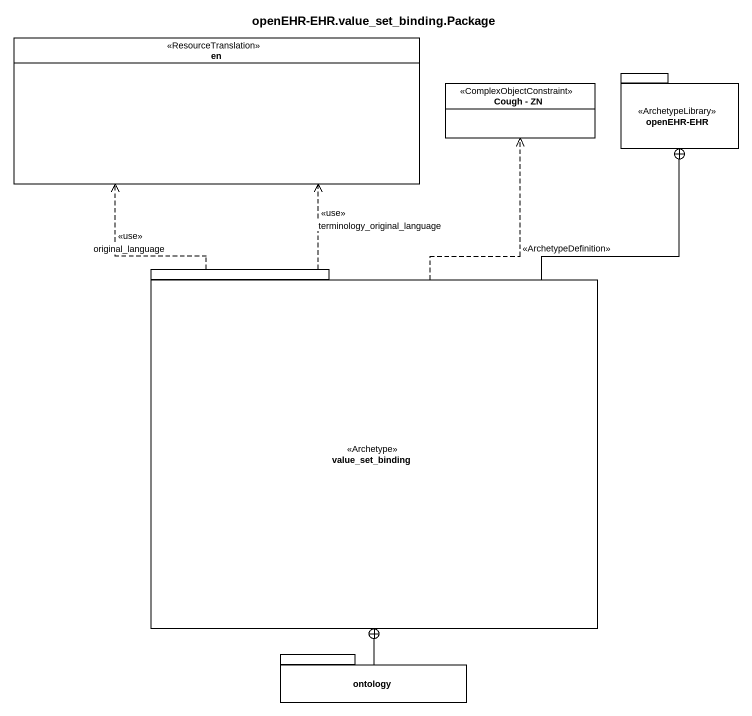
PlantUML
@startuml
title openEHR-EHR.value_set_binding.Package
hide circle
hide empty members
enum en <<ResourceTranslation>>
class "Cough - ZN" as Cough_ZN <<ComplexObjectConstraint>>
package "openEHR-EHR" as openEHR_EHR <<ArchetypeLibrary>> {
}
package value_set_binding <<Archetype>> {
}
package ontology {
}
value_set_binding .up.> en : <<use>>\noriginal_language
value_set_binding .up.> en : <<use>>\nterminology_original_language
value_set_binding .up.> Cough_ZN : <<ArchetypeDefinition>>
value_set_binding -up-+ openEHR_EHR
ontology -up-+ value_set_binding
@enduml
